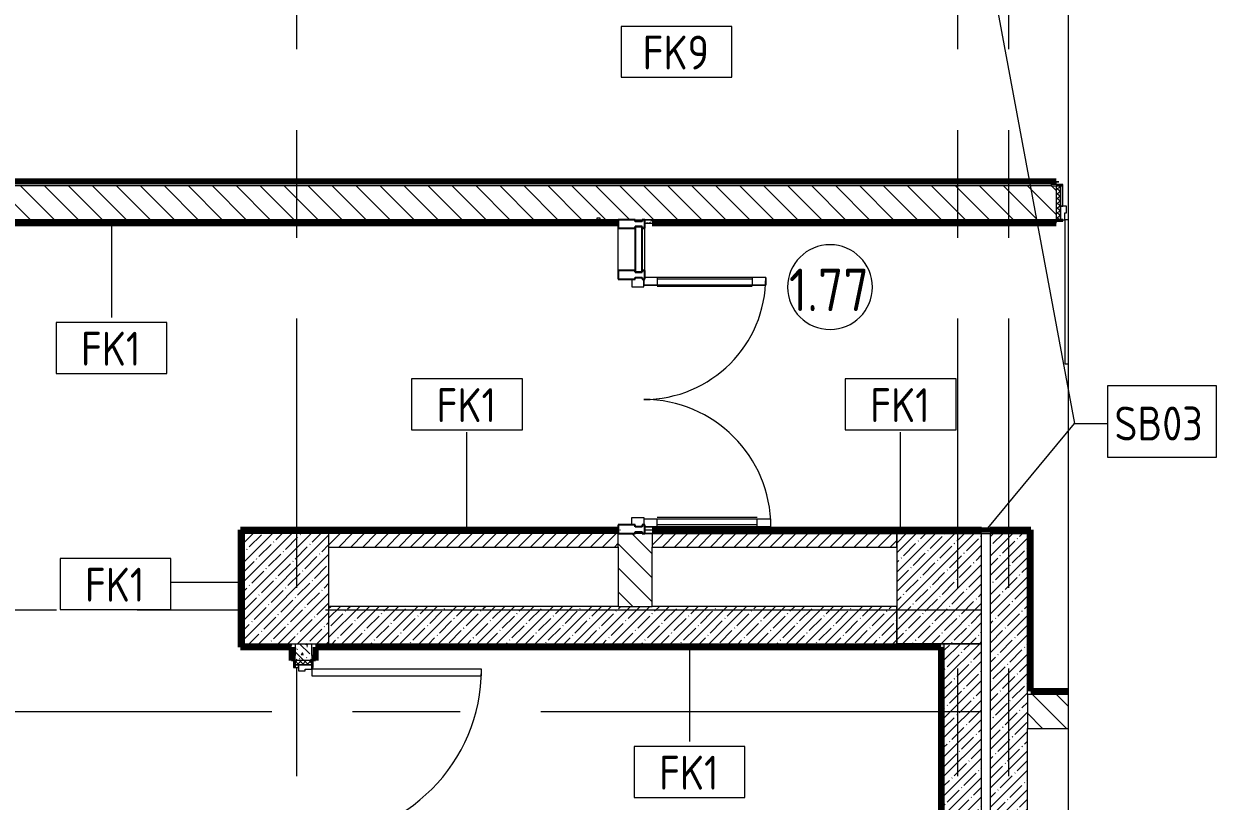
# Model space of a CAD drawing. Header units: millimetres. Extents: x 35144 to 233944, y -8553 to 29000.
# Drawn here: x 79050 to 86084, y 9972 to 14555 of the extents above; entities that cross this region are included whole.
import ezdxf

# ---------------------------------------------------------------- set-up
doc = ezdxf.new("R2010")
doc.units = ezdxf.units.MM
doc.linetypes.add('Осевая', pattern=[3175, 635, -476.25, 1587.5, -476.25])
for name, color, linetype, lineweight in [('A-AREA-IDEN', 7, 'Continuous', 9), ('A-DETL', 7, 'Continuous', 9), ('A-DETL-GENF', 7, 'Continuous', 9), ('A-DOOR', 7, 'Continuous', 9), ('A-DOOR-1', 7, 'Continuous', 13), ('A-DOOR-FRAM', 7, 'Continuous', 13), ('A-DOOR-FRAM-1', 7, 'Continuous', 9), ('A-GLAZ-CURT', 7, 'Continuous', 9), ('A-GLAZ-CURT-1', 7, 'Continuous', 25), ('A-GLAZ-CWMG', 7, 'Continuous', 9), ('A-GLAZ-CWMG-1', 7, 'Continuous', 25), ('A-WALL', 7, 'Continuous', 9), ('A-WALL-IDEN', 7, 'Continuous', 9), ('I-WALL', 7, 'Continuous', 9), ('S-COLS', 7, 'Continuous', 9), ('Оси', 7, 'Continuous', 9), ('Оси-2', 7, 'Осевая', 9)]:
    doc.layers.add(name, color=color, linetype=linetype, lineweight=lineweight)
for name, color, linetype, lineweight, true_color in [('A-DETL-GENF-1', 1, 'Continuous', 9, 0xff0000), ('A-WALL-1', 7, 'Continuous', 9, 0xc0c0c0), ('A-WALL-3', 7, 'Continuous', 9, 0xff80c0), ('G-ANNO-TEXT-1', 7, 'Continuous', 9, 0x3c3c3c), ('I-WALL-1', 7, 'Continuous', 9, 0x73b588), ('I-WALL-6', 7, 'Continuous', 9, 0xc0c0c0), ('I-WALL-8', 7, 'Continuous', 80, 0xff80c0), ('I-WALL-9', 7, 'Continuous', 80, 0x73b588)]:
    doc.layers.add(name, color=color, linetype=linetype, lineweight=lineweight, true_color=true_color)
doc.styles.add('GOST Common', font='GOST_Common.ttf', dxfattribs={"width": 0.9, "height": 200})
doc.styles.add('GOST Common_1', font='GOST_Common.ttf', dxfattribs={"width": 0.9, "height": 250})
pattern_1 = [(45, (0, 0), (-57.02463, 57.02463), []), (45, (57.025, 0), (-57.02463, 57.02463), [100.806, -20.161, 3.353, -16.808])]
pattern_2 = [(135, (0, 0), (-70.71068, -70.71068), [])]
pattern_3 = [(0, (0, 0), (121.92, 30.48), [10.058, -81.382, 10.058, -81.382, -487.68]), (0, (0, 0), (121.92, 30.48), [-182.88, 10.058, -172.822, 10.058, -81.382, -213.36]), (0, (0, 0), (121.92, 30.48), [-457.2, 10.058, -50.902, 10.058, -142.342]), (120, (45.72, 15.24), (-87.356454, 90.345817), [10.058, -81.382, 10.058, -81.382, -487.68]), (120, (45.72, 15.24), (-87.356454, 90.345817), [-182.88, 10.058, -172.822, 10.058, -81.382, -213.36]), (120, (45.72, 15.24), (-87.356454, 90.345817), [-457.2, 10.058, -50.902, 10.058, -142.342]), (240, (60.96, 76.2), (-34.563546, -120.825817), [10.058, -81.382, 10.058, -81.382, -487.68]), (240, (60.96, 76.2), (-34.563546, -120.825817), [-182.88, 10.058, -172.822, 10.058, -81.382, -213.36]), (240, (60.96, 76.2), (-34.563546, -120.825817), [-457.2, 10.058, -50.902, 10.058, -142.342])]

# ---------------------------------------------------------------- blocks, each defined once
blk = doc.blocks.new('Системная панель - Стекло - 40мм-22736316-План отделки стен 1 этажа в осях 17-23')
at = {"layer": 'A-GLAZ-CURT-1'}
for p, q in [((135, 0), (-135, 0)), ((-135, 0), (-135, -40)), ((135, -40), (135, 0)), ((-135, -40), (135, -40))]:
    blk.add_line(p, q, dxfattribs=at)
blk = doc.blocks.new('Прямоугольный импост - Импост структурный с накладкой - 160мм Темный-32274872-План отделки стен 1 этажа в осях 17-23')
at = {"layer": 'A-GLAZ-CWMG'}
for p, q in [((82557, 13100), (82557, 13350)), ((82714, 13100), (82714, 13350))]:
    blk.add_line(p, q, dxfattribs=at)
blk = doc.blocks.new('Прямоугольный импост - Импост структурный с накладкой - 160мм Темный-30755840-План отделки стен 1 этажа в осях 17-23')
at = {"layer": 'A-GLAZ-CWMG-1'}
for p, q in [((-50, 40), (-50, 140)), ((-50, 140), (0, 140)), ((0, 140), (0, 40)), ((-40, 40), (-50, 40)), ((-50, -17), (-50, 0)), ((-50, 0), (-40, 0)), ((-40, 0), (-40, 40)), ((-10, 40), (-10, 0)), ((0, 40), (-10, 40)), ((-10, 0), (0, 0)), ((0, 0), (0, -17)), ((0, -17), (-50, -17))]:
    blk.add_line(p, q, dxfattribs=at)
blk = doc.blocks.new('Дверь_Витражная_остекление_ - ДВН_CОШ в витраже В-7-32274869-План отделки стен 1 этажа в осях 17-23')
at = {"layer": 'A-DETL-GENF'}
for p, q in [((-735, 730), (-690, 730)), ((-735, 730), (-735, 17)), ((-690, 730), (-735, 730)), ((-735, 730), (-735, 17)), ((-690, 730), (-690, 10)), ((-690, 10), (-690, 730)), ((735, 760), (690, 760)), ((690, 760), (690, 10)), ((735, 760), (690, 760)), ((690, 760), (690, 10)), ((735, 760), (735, 17)), ((735, 17), (735, 760)), ((-735, 650), (-690, 650)), ((-725, 650), (-725, 90)), ((-681, 650), (-681, 90)), ((681, 680), (681, 90)), ((735, 680), (690, 680)), ((725, 680), (725, 90)), ((-735, 90), (-690, 90)), ((735, 90), (690, 90)), ((-690, 10), (-725, 10)), ((-725, 10), (-690, 10)), ((-680, 10), (-725, 10)), ((-680, -60), (-680, 10)), ((680, -60), (680, 10)), ((680, 10), (725, 10)), ((690, 10), (725, 10)), ((690, 10), (725, 10)), ((-725, -60), (-680, -60)), ((725, -60), (680, -60))]:
    blk.add_line(p, q, dxfattribs=at)
at = {"layer": 'A-DOOR'}
for p, q in [((-735, 730), (-735, 17)), ((735, 760), (735, 17))]:
    blk.add_line(p, q, dxfattribs=at)
for centre, radius, start, end in [((-735, 10), 720, 360, 90), ((735, 10), 750, 90, 180)]:
    blk.add_arc(centre, radius, start, end, dxfattribs=at)
blk = doc.blocks.new('Прямоугольный импост - Импост структурный с накладкой - 160мм Темный-30755836-План отделки стен 1 этажа в осях 17-23')
at = {"layer": 'A-GLAZ-CWMG-1'}
for p, q in [((-25, 40), (-25, 140)), ((-25, 140), (25, 140)), ((25, 140), (25, 40)), ((-15, 40), (-25, 40)), ((-25, -17), (-25, 0)), ((-25, 0), (-15, 0)), ((-15, 0), (-15, 40)), ((15, 40), (15, 0)), ((25, 40), (15, 40)), ((15, 0), (25, 0)), ((25, 0), (25, -17)), ((25, -17), (-25, -17))]:
    blk.add_line(p, q, dxfattribs=at)
blk = doc.blocks.new('Прямоугольный импост - Импост структурный с накладкой - 160мм Темный-30755843-План отделки стен 1 этажа в осях 17-23')
at = {"layer": 'A-GLAZ-CWMG-1'}
for p, q in [((0, 140), (-50, 140)), ((-50, 140), (-50, 40)), ((0, 40), (0, 140)), ((-50, 40), (-40, 40)), ((-40, 0), (-50, 0)), ((-50, 0), (-50, -17)), ((-40, 40), (-40, 0)), ((-10, 0), (-10, 40)), ((-10, 40), (0, 40)), ((0, 0), (-10, 0)), ((0, -17), (0, 0)), ((-50, -17), (0, -17))]:
    blk.add_line(p, q, dxfattribs=at)
blk = doc.blocks.new('110_Дверь_СКБ_1Ст_Внутренняя1 - Д-8 950x2100h_охрана-31784688-План отделки стен 1 этажа в осях 17-23')
at = {"layer": 'A-DOOR'}
h = blk.add_hatch(dxfattribs=at)
h.set_pattern_fill('FP_31', color=256, style=0, pattern_type=2)
h.set_pattern_definition([(135, (1826.41, 164.685), (-14.14214, -14.14214), []), (225, (1826.41, 164.685), (14.14214, -14.14214), [])])
h.paths.add_polyline_path([(487.5, 100), (462.5, 100), (462.5, -100), (487.5, -100)])
blk.add_arc((437.5, 100), 850, 90, 91.35273, dxfattribs=at)
at = {"layer": 'A-DOOR-1'}
for p, q in [((437.5, 950), (417.5, 950)), ((437.5, 100), (437.5, 950)), ((417.5, 100), (437.5, 100))]:
    blk.add_line(p, q, dxfattribs=at)
at = {"layer": 'A-DOOR-FRAM'}
for p, q in [((437.5, 100), (437.5, 60)), ((462.5, 100), (437.5, 100)), ((517.5, 108), (447.5, 108)), ((447.5, 108), (447.5, 100)), ((462.5, 100), (447.5, 100)), ((447.5, 100), (447.5, 99)), ((447.5, 100), (517.5, 100)), ((447.5, 99), (462.5, 99)), ((462.5, 20), (462.5, 100)), ((487.5, 100), (462.5, 100)), ((462.5, 100), (462.5, -100)), ((462.5, 99), (462.5, 100)), ((487.5, -100), (487.5, 100)), ((517.5, 100), (517.5, 108)), ((437.5, 60), (427.5, 60)), ((427.5, 60), (427.5, 20)), ((427.5, 20), (462.5, 20)), ((462.5, 20), (447.5, 20)), ((447.5, 20), (447.5, -100)), ((462.5, -100), (462.5, 20)), ((447.5, -100), (462.5, -100)), ((517.5, -100), (447.5, -100)), ((447.5, -100), (447.5, -108)), ((447.5, -108), (517.5, -108)), ((462.5, -100), (487.5, -100)), ((517.5, -108), (517.5, -100))]:
    blk.add_line(p, q, dxfattribs=at)
blk = doc.blocks.new('110_Дверь_СКБ_1Ст_Внутренняя1 - Д-4 _п_ 1100x2100h_су мгн 2-33304581-План отделки стен 1 этажа в осях 17-23')
at = {"layer": 'A-DOOR'}
h = blk.add_hatch(dxfattribs=at)
h.set_pattern_fill('FP_26', color=256, style=0, pattern_type=2)
h.set_pattern_definition([(135, (1751.41, 114.685), (-14.14214, -14.14214), []), (225, (1751.41, 114.685), (14.14214, -14.14214), [])])
h.paths.add_polyline_path([(537.5, 50), (537.5, -50), (562.5, -50), (562.5, 50)])
at = {"layer": 'A-DOOR-FRAM-1'}
h = blk.add_hatch(dxfattribs=at)
h.set_pattern_fill('FP_27', color=256, style=0, pattern_type=2)
h.set_pattern_definition([(45, (-371.384, 114.685), (-14.1421, 14.1421), []), (135, (-371.384, 114.685), (-14.1421, -14.1421), [])])
h.paths.add_polyline_path([(-512.5, 50), (-537.5, 50), (-537.5, -50), (-512.5, -50)])
at = {"layer": 'A-DOOR'}
blk.add_arc((-487.5, 50), 1000, 360, 90, dxfattribs=at)
at = {"layer": 'A-DOOR-1'}
for p, q in [((-487.5, 1050), (-487.5, 50)), ((-447.5, 1050), (-487.5, 1050)), ((-447.5, 50), (-447.5, 1050)), ((-487.5, 50), (-447.5, 50))]:
    blk.add_line(p, q, dxfattribs=at)
at = {"layer": 'A-DOOR-FRAM'}
for p, q in [((-497.5, 58), (-567.5, 58)), ((-567.5, 58), (-567.5, 50)), ((-567.5, 50), (-497.5, 50)), ((-512.5, 50), (-537.5, 50)), ((-537.5, 50), (-537.5, -50)), ((-487.5, 50), (-512.5, 50)), ((-512.5, 50), (-512.5, -30)), ((-512.5, -50), (-512.5, 50)), ((-497.5, 50), (-512.5, 50)), ((-512.5, 50), (-512.5, 49)), ((-512.5, 49), (-497.5, 49)), ((-497.5, 50), (-497.5, 58)), ((-497.5, 49), (-497.5, 50)), ((-487.5, 10), (-487.5, 50)), ((-477.5, 10), (-487.5, 10)), ((-477.5, -30), (-477.5, 10)), ((512.5, 10), (502.5, 10)), ((502.5, 10), (502.5, -30)), ((512.5, 50), (512.5, 10)), ((537.5, 50), (512.5, 50)), ((592.5, 58), (522.5, 58)), ((522.5, 58), (522.5, 50)), ((537.5, 50), (522.5, 50)), ((522.5, 50), (522.5, 49)), ((522.5, 50), (592.5, 50)), ((522.5, 49), (537.5, 49)), ((537.5, -30), (537.5, 50)), ((562.5, 50), (537.5, 50)), ((537.5, 50), (537.5, -50)), ((537.5, 49), (537.5, 50)), ((562.5, -50), (562.5, 50)), ((592.5, 50), (592.5, 58)), ((-497.5, -50), (-567.5, -50)), ((-567.5, -50), (-567.5, -58)), ((-567.5, -58), (-497.5, -58)), ((-537.5, -50), (-512.5, -50)), ((-512.5, -30), (-477.5, -30)), ((-497.5, -30), (-512.5, -30)), ((-512.5, -30), (-512.5, -50)), ((-512.5, -50), (-497.5, -50)), ((-497.5, -50), (-497.5, -30)), ((-497.5, -58), (-497.5, -50)), ((502.5, -30), (537.5, -30)), ((537.5, -30), (522.5, -30)), ((522.5, -30), (522.5, -50)), ((522.5, -50), (537.5, -50)), ((592.5, -50), (522.5, -50)), ((522.5, -50), (522.5, -58)), ((522.5, -58), (592.5, -58)), ((537.5, -50), (537.5, -30)), ((537.5, -50), (562.5, -50)), ((592.5, -58), (592.5, -50))]:
    blk.add_line(p, q, dxfattribs=at)
blk = doc.blocks.new('BSC_Колонна _Прямоугольная - 650х500-V52-План отделки стен 1 этажа в осях 17-23')
at = {"layer": 'S-COLS'}
h = blk.add_hatch(dxfattribs=at)
h.set_pattern_fill('FP_76', color=256, style=0, pattern_type=2)
h.set_pattern_definition([(135, (11225, -80600), (-57.02463, -57.02463), []), (135, (11225, -80542.975), (-57.02463, -57.02463), [100.806, -20.161, 3.353, -16.808])])
h.paths.add_polyline_path([(325, -250), (325, 250), (-325, 250), (-325, -250), (-315.7, -250)])
for p, q in [((325, 250), (-325, 250)), ((-325, 250), (-325, -250)), ((325, -250), (325, 250)), ((-325, -250), (325, -250))]:
    blk.add_line(p, q, dxfattribs=at)
blk = doc.blocks.new('DET_L_Линия разрыва - М100-32978526-План отделки стен 1 этажа в осях 17-23')
at = {"layer": 'A-DETL-GENF'}
blk.add_line((11739.9, 0), (0, 0), dxfattribs=at)
blk = doc.blocks.new('М_стена_0001 - Типоразмер_без рамки-25382661-План отделки стен 1 этажа в осях 17-23')
at = {"layer": 'A-WALL-IDEN'}
for p, q in [((3.258, 1.523), (-3.273, 1.523)), ((-3.273, 1.523), (-3.273, -1.477)), ((3.258, -1.477), (3.258, 1.523)), ((-3.273, -1.477), (3.258, -1.477))]:
    blk.add_line(p, q, dxfattribs=at)
blk = doc.blocks.new('Марка_Помещения - Номер-25198446-План отделки стен 1 этажа в осях 17-23')
at = {"layer": 'A-AREA-IDEN'}
for start, end in [(360, 180), (180, 360)]:
    blk.add_arc((0, 0), 2.5, start, end, dxfattribs=at)

msp = doc.modelspace()

# ---------------------------------------------------------------- hatches: boundary and pattern name
at = {"layer": 'A-DETL-GENF-1'}
msp.add_hatch(color=256, dxfattribs=at).paths.add_polyline_path([(84750, 11560), (84750, 11581), (84700, 11581), (84700, 11560)])
at = {"layer": 'I-WALL'}
h = msp.add_hatch(dxfattribs=at)
h.set_pattern_fill('FP_21', color=256, style=0, pattern_type=2)
h.set_pattern_definition(pattern_2)
h.paths.add_polyline_path([(84700, 13400), (84700, 13600), (68650, 13600), (68650, 13400), (82805.8, 13400)])
h = msp.add_hatch(dxfattribs=at)
h.set_pattern_fill('FP_80', color=256, style=0, pattern_type=2)
h.set_pattern_definition(pattern_3)
h.paths.add_polyline_path([(85110, 13600), (85110, 13608), (85140, 13608), (85140, 13620), (70810, 13620), (70810, 13600), (82805.8, 13600)])
h = msp.add_hatch(dxfattribs=at)
h.set_pattern_fill('FP_21', color=256, style=0, pattern_type=2)
h.set_pattern_definition(pattern_2)
h.paths.add_polyline_path([(85110, 13400), (85140, 13400), (85140, 13600), (84700, 13600), (84700, 13400)])
h = msp.add_hatch(dxfattribs=at)
h.set_pattern_fill('FP_80', color=256, style=0, pattern_type=2)
h.set_pattern_definition(pattern_3)
h.paths.add_polyline_path([(81321.5, 13380), (82557, 13380), (82557, 13400), (77299.8, 13400), (77299.8, 13380), (79837.1, 13380)])
h = msp.add_hatch(dxfattribs=at)
h.set_pattern_fill('FP_80', color=256, style=0, pattern_type=2)
h.set_pattern_definition(pattern_3)
h.paths.add_polyline_path([(82805.8, 13380), (85140, 13380), (85140, 13392), (85110, 13392), (85110, 13400), (82714, 13400), (82714, 13380), (82757, 13380)])
h = msp.add_hatch(dxfattribs=at)
h.set_pattern_fill('FP_80', color=256, style=0, pattern_type=2)
h.set_pattern_definition(pattern_3)
h.paths.add_polyline_path([(81321.5, 11550), (82557, 11550), (82557, 11570), (80330, 11570), (80330, 11550), (80850, 11550)])
h = msp.add_hatch(dxfattribs=at)
h.set_pattern_fill('FP_80', color=256, style=0, pattern_type=2)
h.set_pattern_definition(pattern_3)
h.paths.add_polyline_path([(80330, 10880), (80350, 10880), (80350, 11550), (80330, 11550), (80330, 10900)])
h = msp.add_hatch(dxfattribs=at)
h.set_pattern_fill('FP_49', color=256, style=0, pattern_type=2)
h.set_pattern_definition([(45, (0, 0), (-35.35534, 35.35534), [])])
h.paths.add_polyline_path([(84200, 11470), (84200, 11550), (82757, 11550), (82757, 11470), (82805.8, 11470)])
h.paths.add_polyline_path([(81321.5, 11470), (82557, 11470), (82557, 11550), (80850, 11550), (80850, 11470)])
h = msp.add_hatch(dxfattribs=at)
h.set_pattern_fill('FP_21', color=256, style=0, pattern_type=2)
h.set_pattern_definition(pattern_2)
h.paths.add_polyline_path([(82557, 11120), (82757, 11120), (82757, 11550), (82557, 11550), (82557, 11470)])
h = msp.add_hatch(dxfattribs=at)
h.set_pattern_fill('FP_80', color=256, style=0, pattern_type=2)
h.set_pattern_definition(pattern_3)
h.paths.add_polyline_path([(84750, 11550), (84970, 11550), (84970, 11570), (84750, 11570), (84750, 11560), (84700, 11560), (84700, 11570), (82714, 11570), (82714, 11550), (84700, 11550)])
h = msp.add_hatch(dxfattribs=at)
h.set_pattern_fill('FP_1', color=256, style=0, pattern_type=2)
h.set_pattern_definition(pattern_1)
h.paths.add_polyline_path([(84970, 7650), (84970, 11550), (84750, 11550), (84750, 7650)])
h = msp.add_hatch(dxfattribs=at)
h.set_pattern_fill('FP_80', color=256, style=0, pattern_type=2)
h.set_pattern_definition(pattern_3)
h.paths.add_polyline_path([(84970, 10600), (84990, 10600), (84990, 11570), (84970, 11570), (84970, 11540.7)])
h = msp.add_hatch(dxfattribs=at)
h.set_pattern_fill('FP_1', color=256, style=0, pattern_type=2)
h.set_pattern_definition(pattern_1)
h.paths.add_polyline_path([(81321.5, 10900), (84200, 10900), (84200, 11120), (80850, 11120), (80850, 10900)])
h = msp.add_hatch(dxfattribs=at)
h.set_pattern_fill('FP_80', color=256, style=0, pattern_type=2)
h.set_pattern_definition(pattern_3)
h.paths.add_polyline_path([(80650, 10880), (80650, 10900), (80350, 10900), (80350, 10880), (80630, 10880)])
h = msp.add_hatch(dxfattribs=at)
h.set_pattern_fill('FP_80', color=256, style=0, pattern_type=2)
h.set_pattern_definition(pattern_3)
h.paths.add_polyline_path([(80650, 9200), (80650, 9670), (80642, 9670), (80642, 9700), (80630, 9700), (80630, 9200)])
h.paths.add_polyline_path([(80630, 10800), (80642, 10800), (80642, 10830), (80650, 10830), (80650, 10880), (80630, 10880), (80630, 10867)])
h = msp.add_hatch(dxfattribs=at)
h.set_pattern_fill('FP_20', color=256, style=0, pattern_type=2)
h.set_pattern_definition([(135, (0, 0), (-75.43415, -75.43415), [106.68, -17.78, 3.556, -17.78]), (135, (0, 75.39), (-75.43415, -75.43415), []), (50, (0, 0), (127.52922, -11.15758), [13.335, -146.685]), (355, (0, 0), (-24.66966, 133.74002), [10.668, -117.348]), (100.451, (10.63, -0.93), (102.85973, 122.58178), [11.333, -124.663]), (46.184, (0, 35.56), (189.75516, -29.43036), [20.002, -220.027]), (96.636, (15.81, 33.1), (166.1822, 173.1996), [17, -186.995]), (351.184, (0, 35.56), (166.18393, 173.19757), [16.002, -176.022]), (21, (17.78, 26.67), (106.13027, -71.58603), [13.335, -146.685]), (326, (17.78, 26.67), (43.26188, 128.93175), [10.668, -117.348]), (71.451, (26.62, 20.7), (149.39198, 57.34505), [11.333, -124.663]), (37.5, (0, 0), (2.162228, 59.188357), [3.353, -112.573, 3.353, -115.773, -117.793]), (37.5, (0, 0), (2.162228, 59.188357), [-235.052, 3.353, -114.44]), (7.5, (0, 0), (46.773857, 70.12615), [3.353, -64.567, 3.353, -109.906, -44.894]), (7.5, (0, 0), (46.773857, 70.12615), [-181.178, 3.353, -41.542]), (327.5, (-39.65, 0), (94.91367, -4.010093), [3.353, -41.097, 3.353, -135.331, -184.023]), (327.5, (-39.65, 0), (94.91367, -4.010093), [-183.134, 3.353, -180.67]), (317.5, (-57.43, 0), (103.69057, 17.79882), [3.353, -54.432, 3.353, -88.748, -130.683]), (317.5, (-57.43, 0), (103.69057, 17.79882), [-149.885, 3.353, -127.33])])
h.paths.add_polyline_path([(80650, 9200), (80750, 9200), (80750, 9700), (80650, 9700), (80650, 9280.1)])
h.paths.add_polyline_path([(80750, 10800), (80750, 10900), (80650, 10900), (80650, 10800)])
h = msp.add_hatch(dxfattribs=at)
h.set_pattern_fill('FP_80', color=256, style=0, pattern_type=2)
h.set_pattern_definition(pattern_3)
h.paths.add_polyline_path([(80770, 9200), (80770, 9700), (80758, 9700), (80758, 9670), (80750, 9670), (80750, 9200)])
h.paths.add_polyline_path([(80758, 10800), (80770, 10800), (80770, 10900), (80750, 10900), (80750, 10830), (80758, 10830)])
h = msp.add_hatch(dxfattribs=at)
h.set_pattern_fill('FP_80', color=256, style=0, pattern_type=2)
h.set_pattern_definition(pattern_3)
h.paths.add_polyline_path([(84480, 10880), (84480, 10900), (80770, 10900), (80771, 10880), (84460, 10880)])
h = msp.add_hatch(dxfattribs=at)
h.set_pattern_fill('FP_80', color=256, style=0, pattern_type=2)
h.set_pattern_definition(pattern_3)
h.paths.add_polyline_path([(84480, 4050), (84480, 10880), (84460, 10879), (84460, 4050)])
h = msp.add_hatch(dxfattribs=at)
h.set_pattern_fill('FP_1', color=256, style=0, pattern_type=2)
h.set_pattern_definition(pattern_1)
h.paths.add_polyline_path([(84700, 4050), (84700, 10900), (84480, 10900), (84480, 4050)])
h = msp.add_hatch(dxfattribs=at)
h.set_pattern_fill('FP_80', color=256, style=0, pattern_type=2)
h.set_pattern_definition(pattern_3)
h.paths.add_polyline_path([(84990, 10600), (85210, 10600), (85210, 10620), (84990, 10620)])
h = msp.add_hatch(dxfattribs=at)
h.set_pattern_fill('FP_21', color=256, style=0, pattern_type=2)
h.set_pattern_definition(pattern_2)
h.paths.add_polyline_path([(85210, 10400), (85210, 10600), (84970, 10600), (84970, 10400)])
at = {"layer": 'I-WALL-1'}
msp.add_hatch(color=256, dxfattribs=at).paths.add_polyline_path([(85140, 13620), (85140, 13628), (70830, 13628), (70830, 13620), (82805.8, 13620)])
at = {"layer": 'S-COLS'}
h = msp.add_hatch(dxfattribs=at)
h.set_pattern_fill('FP_1', color=256, style=0, pattern_type=2)
h.set_pattern_definition(pattern_1)
h.paths.add_polyline_path([(84290.1, 10900), (84700, 10900), (84700, 11550), (84200, 11550), (84200, 10900)])

# ---------------------------------------------------------------- linework, layer by layer
at = {"layer": 'A-DETL'}
for p, q in [((84750, 11581), (84700, 11581)), ((84700, 11581), (84700, 11560)), ((84700, 11560), (84750, 11560)), ((84750, 11560), (84750, 11581))]:
    msp.add_line(p, q, dxfattribs=at)
at = {"layer": 'A-WALL'}
for p, q in [((85140, 13620), (70830, 13620)), ((77299.8, 13380), (82557, 13380)), ((82757, 13380), (85140, 13380)), ((82557, 11470), (82557, 11550)), ((82757, 11550), (82757, 11470)), ((84990, 10620), (84990, 11570)), ((82557, 11120), (82757, 11120)), ((80629, 10880), (80630, 10880)), ((80630, 10880), (80630, 10800)), ((80770, 10800), (80770, 10880)), ((80770, 10880), (80771, 10880)), ((80850, 10900), (84200, 10900)), ((84460, 10880), (84460, 10879)), ((85210, 10620), (84991, 10620)), ((84970, 10600), (84970, 10400))]:
    msp.add_line(p, q, dxfattribs=at)
at = {"layer": 'A-WALL-1'}
for p, q in [((82450, 13410), (82430, 13410)), ((82430, 13410), (82430, 13390)), ((82430, 13390), (82450, 13390)), ((82450, 13390), (82450, 13410))]:
    msp.add_line(p, q, dxfattribs=at)
at = {"layer": 'A-WALL-3'}
for p, q in [((80629, 10880), (80350, 10880)), ((84460, 10880), (80771, 10880)), ((84460, 4070), (84460, 10879)), ((84990, 10620), (84991, 10620))]:
    msp.add_line(p, q, dxfattribs=at)
at = {"layer": 'A-WALL-IDEN'}
for p, q in [((79567.1, 13379.5), (79567.1, 12823.7)), ((81664.5, 11570.5), (81664.5, 12147.2)), ((84222.5, 11570.5), (84222.5, 12147.2)), ((80329.5, 11260.1), (79917, 11260.1)), ((82977.3, 10879.5), (82977.3, 10323.7))]:
    msp.add_line(p, q, dxfattribs=at)
at = {"layer": 'G-ANNO-TEXT-1'}
for p, q in [((84708.4, 15096.4), (85248.5, 12198.4)), ((84736.2, 11581.7), (85248.5, 12198.4)), ((85248.5, 12198.4), (85443.7, 12198.4)), ((85248.5, 12198.4), (85443.7, 12198.4))]:
    msp.add_line(p, q, dxfattribs=at)
at = {"layer": 'G-ANNO-TEXT-1', "flags": 128}
msp.add_lwpolyline([(85443.7, 12422.8), (86083.5, 12422.8), (86083.5, 11998.8), (85443.7, 11998.8)], close=True, dxfattribs=at)
at = {"layer": 'I-WALL-6'}
for p, q in [((85110, 13600), (70810, 13600)), ((85140, 13608), (85140, 13620)), ((77279.8, 13400), (85110, 13400)), ((82557, 13400), (77279.8, 13400)), ((82557, 13380), (82557, 13400)), ((85110, 13400), (82714, 13400)), ((82714, 13400), (82714, 13380)), ((82714, 13380), (82757, 13380)), ((85140, 13380), (85140, 13392)), ((82557, 11550), (80850, 11550)), ((82557, 11550), (82557, 11570)), ((82757, 11550), (82557, 11550)), ((82757, 11570), (82714, 11570)), ((82714, 11570), (82714, 11550)), ((82714, 11550), (84970, 11550)), ((84200, 11470), (84200, 11550)), ((84750, 11550), (84750, 7650)), ((84970, 10600), (84970, 11550)), ((80850, 11470), (82557, 11470)), ((82557, 11470), (82557, 11120)), ((82757, 11120), (82757, 11470)), ((82757, 11470), (84200, 11470)), ((82557, 11120), (80850, 11120)), ((84200, 11120), (82757, 11120)), ((84200, 10900), (84200, 11120)), ((80650, 10900), (80650, 10830)), ((80750, 10830), (80750, 10900)), ((84700, 10900), (84200, 10900)), ((84480, 4050), (84480, 10900)), ((84700, 4050), (84700, 10900)), ((80630, 10800), (80642, 10800)), ((80758, 10800), (80770, 10800)), ((85210, 10600), (84970, 10600)), ((84970, 9445), (84970, 10400)), ((84970, 10400), (85210, 10400))]:
    msp.add_line(p, q, dxfattribs=at)
at = {"layer": 'I-WALL-8'}
for p, q in [((77300.8, 13379), (82557, 13379)), ((82557, 13379), (82557, 13380)), ((82757, 13380), (82757, 13379)), ((82757, 13379), (85140, 13379)), ((85140, 13379), (85140, 13380)), ((80329, 11571), (80329, 10879)), ((82557, 11571), (80329, 11571)), ((80330, 10880), (80330, 11570)), ((80330, 11570), (82557, 11570)), ((82557, 11570), (82557, 11571)), ((84700, 11571), (82757, 11571)), ((82757, 11571), (82757, 11570)), ((82757, 11570), (84700, 11570)), ((84991, 11571), (84750, 11571)), ((84750, 11570), (84990, 11570)), ((84991, 10620), (84991, 11571)), ((80329, 10879), (80629, 10879)), ((80350, 10880), (80330, 10880)), ((80629, 10879), (80629, 10800)), ((80771, 10880), (80771, 10800)), ((80771, 10879), (84459, 10879)), ((84459, 10879), (84459, 4071)), ((80629, 10800), (80630, 10800)), ((80770, 10800), (80771, 10800)), ((85210, 10621), (84990, 10621))]:
    msp.add_line(p, q, dxfattribs=at)
at = {"layer": 'I-WALL-9'}
for p in [(70830, 13628), (85140, 13620)]:
    msp.add_line(p, (85140, 13628), dxfattribs=at)
at = {"layer": 'S-COLS'}
for p, q in [((84700, 11550), (84200, 11550)), ((84200, 11550), (84200, 10900)), ((84700, 10900), (84700, 11550)), ((84200, 10900), (84700, 10900))]:
    msp.add_line(p, q, dxfattribs=at)
at = {"layer": 'Оси'}
for p, q in [((81600, 13400), (84100, 13400)), ((82200, 11100), (84700, 11100)), ((82200, 10500), (84700, 10500))]:
    msp.add_line(p, q, dxfattribs=at)
at = {"layer": 'Оси-2'}
for p, q in [((80660, 593.7), (80660, 24890.1)), ((84560, 593.7), (84560, 19415.1)), ((84860, 593.7), (84860, 19415.1)), ((38443.7, 13400), (81600, 13400)), ((38443.7, 11100), (82200, 11100)), ((39713.7, 10500), (82200, 10500))]:
    msp.add_line(p, q, dxfattribs=at)

# ---------------------------------------------------------------- block references
at = {"layer": 'A-AREA-IDEN', "xscale": 99.99999999999993, "yscale": 99.99999999999993, "zscale": 99.99999999999993}
msp.add_blockref('Марка_Помещения - Номер-25198446-План отделки стен 1 этажа в осях 17-23', (83805.9, 13002.9), dxfattribs=at)
at = {"layer": 'A-DETL-GENF', "rotation": 90.00000000000031}
msp.add_blockref('DET_L_Линия разрыва - М100-32978526-План отделки стен 1 этажа в осях 17-23', (85210, 3301.1), dxfattribs=at)
at = {"layer": 'A-DOOR'}
for name, p, rotation in [('110_Дверь_СКБ_1Ст_Внутренняя1 - Д-8 950x2100h_охрана-31784688-План отделки стен 1 этажа в осях 17-23', (85627.5, 13500), 180), ('Дверь_Витражная_остекление_ - ДВН_CОШ в витраже В-7-32274869-План отделки стен 1 этажа в осях 17-23', (82697, 12325), 269.9999999999999), ('110_Дверь_СКБ_1Ст_Внутренняя1 - Д-4 _п_ 1100x2100h_су мгн 2-33304581-План отделки стен 1 этажа в осях 17-23', (80700, 10262.5), 269.9999999999998)]:
    msp.add_blockref(name, p, dxfattribs=dict(at, rotation=rotation))
at = {"layer": 'A-GLAZ-CURT', "rotation": 269.9999999999999}
msp.add_blockref('Системная панель - Стекло - 40мм-22736316-План отделки стен 1 этажа в осях 17-23', (82697, 13225), dxfattribs=at)
at = {"layer": 'A-GLAZ-CWMG', "rotation": 89.99999999999993}
msp.add_blockref('Прямоугольный импост - Импост структурный с накладкой - 160мм Темный-30755843-План отделки стен 1 этажа в осях 17-23', (82697, 13400), dxfattribs=at)
at = {"layer": 'A-GLAZ-CWMG'}
msp.add_blockref('Прямоугольный импост - Импост структурный с накладкой - 160мм Темный-32274872-План отделки стен 1 этажа в осях 17-23', (0, 0), dxfattribs=at)
at = {"layer": 'A-GLAZ-CWMG', "extrusion": (0, 0, -1), "rotation": 270.0000000000001}
for name, p in [('Прямоугольный импост - Импост структурный с накладкой - 160мм Темный-30755836-План отделки стен 1 этажа в осях 17-23', (-82697, 13075)), ('Прямоугольный импост - Импост структурный с накладкой - 160мм Темный-30755840-План отделки стен 1 этажа в осях 17-23', (-82697, 11550))]:
    msp.add_blockref(name, p, dxfattribs=at)
at = {"layer": 'A-WALL-IDEN', "xscale": 99.99999999999993, "yscale": 99.99999999999993, "zscale": 99.99999999999993}
for p in [(82901.4, 14387.7), (79567.9, 12641.2), (81665.3, 12308.8), (84223.3, 12308.8), (79591.2, 11249.6), (82978, 10141.2)]:
    msp.add_blockref('М_стена_0001 - Типоразмер_без рамки-25382661-План отделки стен 1 этажа в осях 17-23', p, dxfattribs=at)
at = {"layer": 'S-COLS', "rotation": 270.0000000000007}
msp.add_blockref('BSC_Колонна _Прямоугольная - 650х500-V52-План отделки стен 1 этажа в осях 17-23', (80600, 11225), dxfattribs=at)

# ---------------------------------------------------------------- texts
at = {"layer": 'A-AREA-IDEN', "insert": (83564, 13111.5), "char_height": 250, "width": 606.076, "attachment_point": 1, "style": 'GOST Common_1'}
msp.add_mtext('1.77', dxfattribs=at)
at = {"layer": 'A-WALL-IDEN', "char_height": 200, "attachment_point": 1, "style": 'GOST Common'}
for s, insert, width in [('FK9', (82700.5, 14485.7), 497.848), ('FK1', (79387.6, 12739.2), 447.342), ('FK1', (81485.1, 12406.8), 447.342), ('FK1', (84043.1, 12406.8), 447.342), ('FK1', (79411, 11347.7), 447.342), ('FK1', (82797.8, 10239.2), 447.342)]:
    msp.add_mtext(s, dxfattribs=dict(at, insert=insert, width=width))
at = {"layer": 'G-ANNO-TEXT-1', "insert": (85483.7, 12298.4), "char_height": 200, "width": 671.012, "attachment_point": 1, "style": 'GOST Common'}
msp.add_mtext('SB03', dxfattribs=at)

doc.saveas('drawing.dxf')
